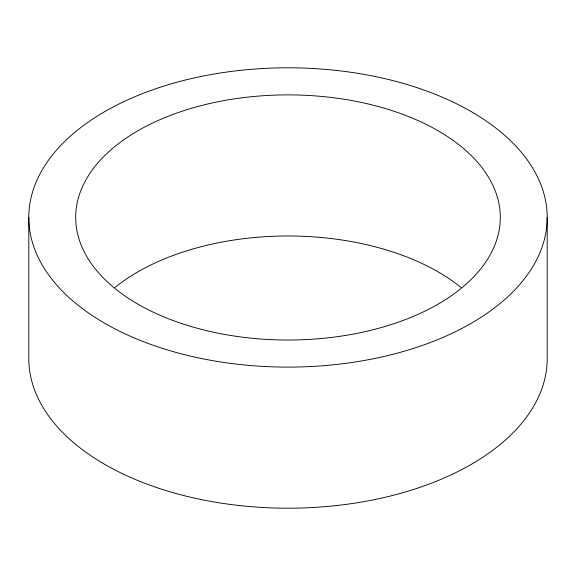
<?xml version="1.0" encoding="UTF-8"?>
<svg xmlns="http://www.w3.org/2000/svg" width="576" height="576" viewBox="0 0 576 576"><rect width="100%" height="100%" fill="white"/><g stroke="black" fill="none" stroke-linecap="round" stroke-linejoin="round"><path stroke-width="0.86" d="M547.2 217.454A259.2 149.645 0 0 1 158.4 347.054A259.2 149.645 0 0 1 158.4 87.854A259.2 149.645 0 0 1 547.2 217.454L547.2 358.546A259.2 149.645 0 0 1 288 508.19A259.2 149.645 0 0 1 28.8 358.546L28.8 217.454M114.984 287.518A212.299 122.566 0 0 1 461.016 287.518M181.85 323.604A212.299 122.566 0 0 0 500.299 217.454A212.299 122.566 0 0 0 181.85 111.305A212.299 122.566 0 0 0 181.85 323.604"/></g></svg>
